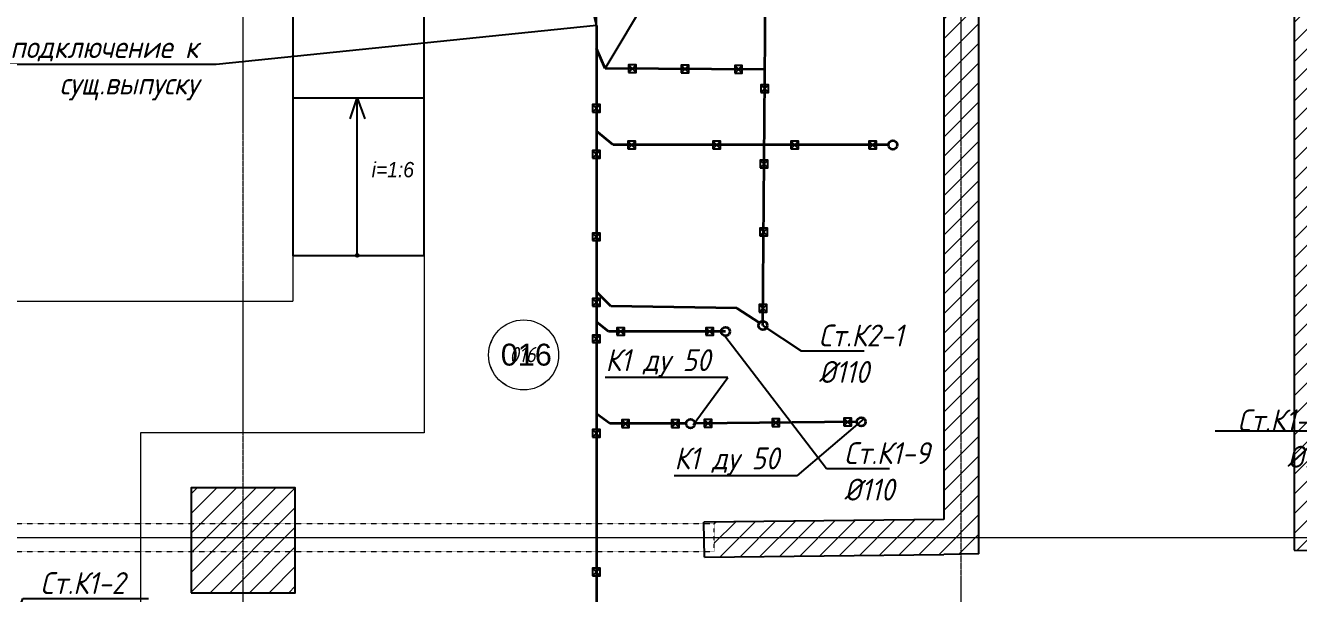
# Model space of a CAD drawing. Header units: millimetres. Extents: x -10178924 to 11692288, y -947381 to 58396.
# Drawn here: x 721652 to 736189, y -917900 to -911409 of the extents above; entities that cross this region are included whole.
import ezdxf
from ezdxf import colors
from ezdxf.entities.mleader import LeaderData, LeaderLine
from ezdxf.math import Vec2, Vec3

# ---------------------------------------------------------------- set-up
doc = ezdxf.new("R2010")
doc.units = ezdxf.units.MM
for name, pattern in [('невидимая', [9.525, 6.35, -3.175]), ('осевая', [50.8, 31.75, -6.35, 6.35, -6.35]), ('Штрих', [6.35, 3.175, -3.175])]:
    doc.linetypes.add(name, pattern=pattern)
for name, color, linetype, lineweight in [('!К2', 150, 'Continuous', 35), ('_0', 7, 'Continuous', 25), ('Балки.1', 7, 'Continuous', 9), ('ВК_ К1', 24, 'Continuous', 35), ('Контур пол Подвал', 7, 'Continuous', 9), ('Размеры осевые', 153, 'Continuous', 9), ('Стены.1', 7, 'Continuous', 25), ('ШТРИХОВКА', 252, 'Continuous', 15)]:
    doc.layers.add(name, color=color, linetype=linetype, lineweight=lineweight)
for name, color, linetype in [('_надписи канализация', 7, 'Continuous'), ('PDF _Марки помещений', 5, 'Continuous'), ('ВК_Выноски', 7, 'Continuous'), ('Лестницы _ крыльца.1', 7, 'Continuous'), ('Стены внутр.1', 7, 'Continuous')]:
    doc.layers.add(name, color=color, linetype=linetype)
doc.styles.add('ISOCPEUR', font='isocpeui.ttf', dxfattribs={"width": 0.9})
doc.styles.add('PDF Arial', font='arial.ttf')

# ---------------------------------------------------------------- blocks, each defined once
blk = doc.blocks.new('_None')
blk = doc.blocks.new('A$C5282721b')
at = {"layer": 'ШТРИХОВКА', "ltscale": 100, "true_color": 0x000000, "transparency": 33554687}
h = blk.add_hatch(dxfattribs=at)
h.set_pattern_fill('ANSI31', color=18, scale=50)
h.set_pattern_definition([(45, (-79853.19, 25128.16), (-112.2532, 112.2532), [])])
edge = h.paths.add_edge_path()
edge.add_line((36498.921, -37009.188), (36898.882, -37014.787))
edge.add_line((36898.882, -37014.787), (36964.029, -32428.119))
edge.add_line((36964.029, -32428.119), (37032.722, -32428.119))
edge.add_line((37032.722, -32428.119), (37032.722, -30586.036))
edge.add_line((37032.722, -30586.036), (38904.657, -30586.036))
edge.add_line((38904.657, -30586.036), (38902.425, -30898.17))
edge.add_line((38902.425, -30898.17), (39152.455, -30898.17))
edge.add_line((39152.455, -30898.17), (39154.793, -30586.036))
edge.add_line((39154.793, -30586.036), (41035.118, -30586.036))
edge.add_line((41035.118, -30586.036), (41035.118, -30412.839))
edge.add_line((41035.118, -30412.839), (41035.118, -30026.036))
edge.add_line((41035.118, -30026.036), (36472.722, -30026.036))
edge.add_line((36472.722, -30026.036), (36472.722, -31868.119))
edge.add_line((36472.722, -31868.119), (30542.101, -31868.119))
edge.add_line((30542.101, -31868.119), (30542.101, -32424.051))
edge.add_line((30542.101, -32424.051), (36563.99, -32428.119))
edge.add_line((36563.99, -32428.119), (36498.921, -37066.477))
h.paths.add_polyline_path([(25192.811, -31868.119), (17563.142, -31868.119), (17563.142, -30066.63), (12841.199, -30066.63), (12841.199, -31868.119), (7024.898, -31868.119), (7024.898, -31969.641), (7024.898, -32428.119), (13001.199, -32428.119), (13001.199, -38443.071), (10379.676, -38473.857), (10379.676, -38873.885), (13001.199, -38843.098), (13401.199, -38838.401), (13401.199, -32428.119), (13401.199, -30626.63), (17003.142, -30626.63), (17003.142, -32428.119), (17003.142, -38795.762), (36871.442, -38820.294), (36872.104, -38529.718), (36884.044, -38081.988), (36484.836, -38082.681), (36480.32, -38405.312), (17403.142, -38395.958), (17403.142, -32428.119), (25753.823, -32428.119), (25753.823, -31968.119)])
h = blk.add_hatch(dxfattribs=at)
h.set_pattern_fill('ANSI31', color=18, scale=50)
h.set_pattern_definition([(45, (-127826.04, -9571.06), (-112.2532, 112.2532), [])])
h.paths.add_polyline_path([(5595.884, -39282.605), (4405.884, -39282.605), (4407.695, -38229.941), (4405.884, -38082.605), (5595.884, -38082.605)])
at = {"layer": 'PDF _Марки помещений', "color": 18, "lineweight": 9, "true_color": 0x000000, "transparency": 33554687}
blk.add_circle((8203.047, -36564.874), 400.064, dxfattribs=at)
at = {"layer": 'Балки.1', "color": 18, "linetype": 'Штрих', "ltscale": 0.02, "true_color": 0x000000, "transparency": 33554687}
for p, q in [((-439.003, -38491.648), (10379.676, -38491.648)), ((10379.676, -38811.648), (10379.676, -38491.648)), ((-439.003, -38811.648), (10379.676, -38811.648))]:
    blk.add_line(p, q, dxfattribs=at)
at = {"layer": 'Контур пол Подвал', "color": 18, "linetype": 'невидимая', "true_color": 0x000000, "transparency": 33554687}
for p, q in [((5569.109, -32428.119), (5569.109, -35954.088)), ((7069.109, -32428.119), (7069.109, -37454.088)), ((5569.109, -35954.088), (-370.891, -35954.088)), ((7069.109, -37454.088), (3829.109, -37454.088)), ((3829.109, -37454.088), (3829.109, -41369.965))]:
    blk.add_line(p, q, dxfattribs=at)
at = {"layer": 'Лестницы _ крыльца.1', "color": 18, "linetype": 'Continuous', "true_color": 0x000000, "transparency": 33554687}
for p, q in [((6223.425, -33865.928), (6301.735, -33628.119)), ((6301.735, -33628.119), (6388.809, -33865.721)), ((6301.836, -35428.119), (6301.835, -33628.393))]:
    blk.add_line(p, q, dxfattribs=at)
blk.add_circle((6301.836, -35428.119), 17.194, dxfattribs=at)
at = {"layer": 'Размеры осевые', "color": 251, "linetype": 'осевая', "ltscale": 0.5, "transparency": 33554687}
for p, q in [((5000, -40100), (5000, -25800)), ((13200, -40100), (13200, -25800)), ((-9750, -38650), (62308.109, -38650)), ((-9718.727, -38650), (61848.609, -38650)), ((-9718.727, -38650), (61848.609, -38650))]:
    blk.add_line(p, q, dxfattribs=at)
at = {"layer": 'Стены внутр.1', "color": 18, "linetype": 'Continuous', "true_color": 0x000000, "transparency": 33554687, "flags": 128}
for points in [[(13001.199, -32428.119), (13001.199, -38443.071)], [(13401.199, -38838.401), (13401.199, -32428.119)], [(17003.142, -32428.119), (17003.142, -38795.762)], [(13001.199, -38443.071), (10261.907, -38475.24)], [(10266.605, -38875.213), (10261.907, -38475.24)], [(17003.142, -38795.762), (36871.442, -38820.294)], [(10266.605, -38875.213), (13001.199, -38843.098)], [(13401.199, -38838.401), (13001.199, -38843.098)]]:
    blk.add_lwpolyline(points, dxfattribs=at)
at = {"layer": 'Стены.1', "color": 18, "true_color": 0x000000, "transparency": 33554687}
for points in [[(5569.109, -32428.119), (5569.109, -35428.119), (7069.109, -35428.119), (7069.109, -32428.119)], [(5569.109, -33628.119), (7069.109, -33628.119)]]:
    blk.add_lwpolyline(points, dxfattribs=at)
at = {"layer": 'Стены.1', "color": 18, "linetype": 'Continuous', "true_color": 0x000000, "transparency": 33554687, "flags": 128}
blk.add_lwpolyline([(4405.884, -39282.605), (5595.884, -39282.605), (5595.884, -38082.605), (4405.884, -38082.605)], close=True, dxfattribs=at)
at = {"layer": 'PDF _Марки помещений', "color": 18, "lineweight": 9, "true_color": 0x000000, "transparency": 33554687, "char_height": 175, "attachment_point": 7, "style": 'ISOCPEUR'}
for s, insert in [('{\\fArial|b0|i1|c204|p34;i=1:6}', (6468.234, -34537.523)), ('016', (8040.074, -36648.589))]:
    blk.add_mtext(s, dxfattribs=dict(at, insert=insert))

msp = doc.modelspace()

# ---------------------------------------------------------------- linework, layer by layer
at = {"layer": '!К2', "ltscale": 100}
msp.add_line((730072.6, -914835.8), (730104.9, -910576.9), dxfattribs=at)
msp.add_circle((730072.6, -914835.8), 50, dxfattribs=at)
for p, q in [((728539.5, -911858.3), (728626.6, -911945.4)), ((728626.6, -911858.3), (728539.5, -911945.4)), ((729139.3, -911861.9), (729226.4, -911948.9)), ((729226.4, -911861.9), (729139.3, -911948.9)), ((729750.4, -911865.5), (729837.4, -911952.6)), ((729837.4, -911865.5), (729750.4, -911952.6)), ((730049.6, -912086.5), (730136.7, -912173.6)), ((730136.7, -912086.5), (730049.6, -912173.6)), ((728127.2, -912312.1), (728214.3, -912399.2)), ((728214.3, -912312.1), (728127.2, -912399.2)), ((728530.4, -912730.9), (728617.5, -912817.9)), ((728617.5, -912730.9), (728530.4, -912817.9)), ((729500.9, -912730.9), (729588, -912817.9)), ((729588, -912730.9), (729500.9, -912817.9)), ((730391.2, -912730.9), (730478.3, -912817.9)), ((730478.3, -912730.9), (730391.2, -912817.9)), ((731281.6, -912730.9), (731368.7, -912817.9)), ((731368.7, -912730.9), (731281.6, -912817.9)), ((728127.2, -912837.1), (728214.3, -912924.2)), ((728214.3, -912837.1), (728127.2, -912924.2)), ((730043, -912949.7), (730130.1, -913036.7)), ((730130.1, -912949.7), (730043, -913036.7)), ((728127.2, -913780.4), (728214.3, -913867.4)), ((728214.3, -913780.4), (728127.2, -913867.4)), ((730037.2, -913723.8), (730124.2, -913810.8)), ((730124.2, -913723.8), (730037.2, -913810.8)), ((728127.2, -914527.8), (728214.3, -914614.9)), ((728214.3, -914527.8), (728127.2, -914614.9)), ((730030.6, -914595.8), (730117.6, -914682.8)), ((730117.6, -914595.8), (730030.6, -914682.8)), ((728405.7, -914861.9), (728492.8, -914949)), ((728492.8, -914861.9), (728405.7, -914949)), ((729420.7, -914861.9), (729507.8, -914949)), ((729507.8, -914861.9), (729420.7, -914949)), ((728127.2, -914946.1), (728214.3, -915033.1)), ((728214.3, -914946.1), (728127.2, -915033.1)), ((728459.7, -915914.9), (728546.8, -916001.9)), ((728546.8, -915914.9), (728459.7, -916001.9)), ((729029.5, -915914.9), (729116.6, -916001.9)), ((729116.6, -915914.9), (729029.5, -916001.9)), ((729403, -915912.6), (729490.1, -915999.6)), ((729490.1, -915912.6), (729403, -915999.6)), ((730176.6, -915903.9), (730263.7, -915990.9)), ((730263.7, -915903.9), (730176.6, -915990.9)), ((730996.9, -915894.6), (731084, -915981.6)), ((731084, -915894.6), (730996.9, -915981.6)), ((728127.2, -916025), (728214.3, -916112)), ((728214.3, -916025), (728127.2, -916112)), ((728127.2, -917610), (728214.3, -917697)), ((728214.3, -917610), (728127.2, -917697))]:
    msp.add_line(p, q)
for points in [[(728539.5, -911945.4), (728626.6, -911945.4), (728626.6, -911858.3), (728539.5, -911858.3)], [(729139.3, -911948.9), (729226.4, -911948.9), (729226.4, -911861.9), (729139.3, -911861.9)], [(729750.4, -911952.6), (729837.4, -911952.6), (729837.4, -911865.5), (729750.4, -911865.5)], [(730049.6, -912173.6), (730136.7, -912173.6), (730136.7, -912086.5), (730049.6, -912086.5)], [(728127.2, -912399.2), (728214.3, -912399.2), (728214.3, -912312.1), (728127.2, -912312.1)], [(728530.4, -912817.9), (728617.5, -912817.9), (728617.5, -912730.9), (728530.4, -912730.9)], [(729500.9, -912817.9), (729588, -912817.9), (729588, -912730.9), (729500.9, -912730.9)], [(730391.2, -912817.9), (730478.3, -912817.9), (730478.3, -912730.9), (730391.2, -912730.9)], [(731281.6, -912817.9), (731368.7, -912817.9), (731368.7, -912730.9), (731281.6, -912730.9)], [(728127.2, -912924.2), (728214.3, -912924.2), (728214.3, -912837.1), (728127.2, -912837.1)], [(730043, -913036.7), (730130.1, -913036.7), (730130.1, -912949.7), (730043, -912949.7)], [(728127.2, -913867.4), (728214.3, -913867.4), (728214.3, -913780.4), (728127.2, -913780.4)], [(730037.2, -913810.8), (730124.2, -913810.8), (730124.2, -913723.8), (730037.2, -913723.8)], [(728127.2, -914614.9), (728214.3, -914614.9), (728214.3, -914527.8), (728127.2, -914527.8)], [(730030.6, -914682.8), (730117.6, -914682.8), (730117.6, -914595.8), (730030.6, -914595.8)], [(728405.7, -914949), (728492.8, -914949), (728492.8, -914861.9), (728405.7, -914861.9)], [(729420.7, -914949), (729507.8, -914949), (729507.8, -914861.9), (729420.7, -914861.9)], [(728127.2, -915033.1), (728214.3, -915033.1), (728214.3, -914946.1), (728127.2, -914946.1)], [(728459.7, -916001.9), (728546.8, -916001.9), (728546.8, -915914.9), (728459.7, -915914.9)], [(729029.5, -916001.9), (729116.6, -916001.9), (729116.6, -915914.9), (729029.5, -915914.9)], [(729403, -915999.6), (729490.1, -915999.6), (729490.1, -915912.6), (729403, -915912.6)], [(730176.6, -915990.9), (730263.7, -915990.9), (730263.7, -915903.9), (730176.6, -915903.9)], [(730996.9, -915981.6), (731084, -915981.6), (731084, -915894.6), (730996.9, -915894.6)], [(728127.2, -916112), (728214.3, -916112), (728214.3, -916025), (728127.2, -916025)], [(728127.2, -917697), (728214.3, -917697), (728214.3, -917610), (728127.2, -917610)]]:
    msp.add_lwpolyline(points, close=True)
at = {"layer": '_0', "color": 7}
msp.add_line((728170.7, -911408.7), (728170.7, -906744.4), dxfattribs=at)
msp.add_line((728170.7, -911408.7), (728170.7, -906744.4), dxfattribs=at)
at = {"layer": 'PDF _Марки помещений', "lineweight": 9, "transparency": 33554687}
msp.add_circle((727340.1, -915173.7), 400.1, dxfattribs=at)
at = {"layer": 'ВК_ К1', "ltscale": 100}
for p, q in [((728170.7, -911408.7), (728170.7, -919543.9)), ((728170.7, -911408.7), (728170.7, -919543.9)), ((728363.4, -912774.4), (728170.7, -912617)), ((731505.3, -912774.4), (728363.4, -912774.4)), ((728334.7, -914614.9), (728170.7, -914451.2)), ((729773.2, -914639), (728334.7, -914614.9)), ((730032.7, -914805.7), (729773.2, -914639)), ((728325.5, -915958.4), (728170.7, -915845.8)), ((729194.9, -915958.4), (728325.5, -915958.4)), ((731145.4, -915936.9), (729294.9, -915957.8))]:
    msp.add_line(p, q, dxfattribs=at)
at = {"layer": 'ВК_ К1'}
for p, q in [((728271, -911900), (728170.7, -911670.4)), ((728271, -911900), (728170.7, -911670.4)), ((730094.8, -911910.8), (728271, -911900)), ((730094.8, -911910.8), (728271, -911900)), ((728310.6, -914905.5), (728170.7, -914794.2)), ((729646.6, -914905.5), (728310.6, -914905.5))]:
    msp.add_line(p, q, dxfattribs=at)
for centre in [(731555.3, -912774.4), (729646.6, -914905.5), (729244.9, -915958.4), (729244.9, -915958.4), (731195.4, -915936.9)]:
    msp.add_circle(centre, 50, dxfattribs=at)

# ---------------------------------------------------------------- block references
msp.add_blockref('A$C5282721b', (719137, -878608.8))

# ---------------------------------------------------------------- texts
at = {"layer": 'PDF _Марки помещений', "lineweight": 9, "transparency": 33554687, "insert": (727079.7, -915298.6), "char_height": 250.14, "attachment_point": 7, "style": 'PDF Arial'}
msp.add_mtext('016', dxfattribs=at)

# ---------------------------------------------------------------- leaders
at = {"layer": '_надписи канализация', "lineweight": -2}
ml = msp.add_multileader_mtext('Standard', dxfattribs=at)
ml.set_content('\\A1;Приямок{\\Fisocp3|c204; }800{\\fArial|b0|i0|c204|p34;х}800х800(h)\\P{\\fArial|b0|i0|c204|p34;с\\Fisocp3|c204; }насосом дренажным {\\A0; \\H0.91667x;ГНОМ 10-10Г\\A1;\\H1.09091x; \\PN=1,1 кВт \\P (1 раб)\\Fisocp3|c204; \\fISOCPEUR|b0|i0|c204|p34;(закрыть рифленым железом)}', color=256, style='ISOCPEUR')
ml.set_leader_properties(lineweight=13)
ml.set_arrow_properties(name='NONE')
ml.build(insert=Vec2(0, 0))
ml.multileader.update_dxf_attribs({"text_left_attachment_type": 6, "text_right_attachment_type": 6, "dogleg_length": 100, "arrow_head_size": 300, "scale": 100})
ctx = ml.context
ctx.base_point, ctx.scale, ctx.char_height, ctx.arrow_head_size, ctx.landing_gap_size, ctx.plane_origin = Vec3(740434.3, -912667.1), 100, 250, 300, 0.09, Vec3(743281.2, -913662)
ctx.left_attachment, ctx.right_attachment, ctx.text_align_type = 6, 6, 1
notes = []
notes.append((ctx, [(1, (1, 1, 0), (745889.2, -912667.1), (-1, 0), 100, [(1, [(748693.9, -916333.7)], 0, [])])]))
ctx.mtext.insert, ctx.mtext.width, ctx.mtext.alignment, ctx.mtext.flow_direction = Vec3(742864.1, -912342.1), 6781.384, 2, 5
at = {"layer": 'ВК_Выноски'}
ml = msp.add_multileader_mtext('Standard', dxfattribs=at)
ml.set_content('{\\W0.9;Перепуск в канализацию К1 %%C32 (зимний режим работы водостока)}', color=7, style='ISOCPEUR')
ml.set_leader_properties(color=7, linetype='ByLayer', lineweight=-1)
ml.set_arrow_properties(name='NONE')
ml.build(insert=Vec2(0, 0))
ml.multileader.update_dxf_attribs({"text_left_attachment_type": 6, "text_right_attachment_type": 6, "dogleg_length": 0.36, "arrow_head_size": 300})
ctx = ml.context
ctx.base_point, ctx.char_height, ctx.arrow_head_size, ctx.landing_gap_size, ctx.plane_origin = Vec3(733861, -902688.9), 250, 300, 100, Vec3(727793.9, -940488.6)
ctx.left_attachment, ctx.right_attachment = 6, 6
notes.append((ctx, [(0, (1, 1, 0), (733760.6, -902688.9), (1, 0), 100.4, [(0, [(728271, -911900)], 0, [])])]))
ctx.mtext.insert, ctx.mtext.width, ctx.mtext.flow_direction = Vec3(733961, -902363.9), 3527.045, 5
ml = msp.add_multileader_mtext('Standard', dxfattribs=at)
ml.set_content('подключение к сущ.выпуску', color=7, style='ISOCPEUR')
ml.set_leader_properties(color=7, linetype='ByLayer', lineweight=-1)
ml.set_arrow_properties(name='NONE')
ml.build(insert=Vec2(0, 0))
ml.multileader.update_dxf_attribs({"text_left_attachment_type": 6, "text_right_attachment_type": 6, "dogleg_length": 0.36, "arrow_head_size": 300})
ctx = ml.context
ctx.base_point, ctx.char_height, ctx.arrow_head_size, ctx.landing_gap_size, ctx.plane_origin = Vec3(723702.2, -902792.3), 250, 300, 100, Vec3(722693.9, -911492.7)
ctx.left_attachment, ctx.right_attachment, ctx.text_align_type = 6, 6, 2
notes.append((ctx, [(1, (1, 1, 0), (726123.7, -902792.3), (-1, 0), 100.4, [(0, [(728170.7, -911408.7)], 0, [])])]))
ctx.mtext.insert, ctx.mtext.width, ctx.mtext.alignment, ctx.mtext.flow_direction = Vec3(725923.4, -902467.3), 2685.931, 3, 5
ml = msp.add_multileader_mtext('Standard', dxfattribs=at)
ml.set_content('подключение к сущ.выпуску', color=7, style='ISOCPEUR')
ml.set_leader_properties(color=7, linetype='ByLayer', lineweight=-1)
ml.set_arrow_properties(name='NONE')
ml.build(insert=Vec2(0, 0))
ml.multileader.update_dxf_attribs({"text_left_attachment_type": 6, "text_right_attachment_type": 6, "dogleg_length": 0.36, "arrow_head_size": 300})
ctx = ml.context
ctx.base_point, ctx.char_height, ctx.arrow_head_size, ctx.landing_gap_size, ctx.plane_origin = Vec3(721406.3, -911855.9), 250, 300, 100, Vec3(722693.9, -911492.7)
ctx.left_attachment, ctx.right_attachment, ctx.text_align_type = 6, 6, 2
notes.append((ctx, [(1, (1, 1, 0), (723827.8, -911855.9), (-1, 0), 100.4, [(0, [(728170.7, -911408.7)], 0, [])])]))
ctx.mtext.insert, ctx.mtext.width, ctx.mtext.alignment, ctx.mtext.flow_direction = Vec3(723627.4, -911530.9), 2685.931, 3, 5
ml = msp.add_multileader_mtext('Standard', dxfattribs=at)
ml.set_content('{\\W0.9;Ст.К2-1\\P%%C110 }', color=7, style='ISOCPEUR')
ml.set_leader_properties(color=7, linetype='ByLayer', lineweight=-1)
ml.set_arrow_properties(name='NONE')
ml.build(insert=Vec2(0, 0))
ml.multileader.update_dxf_attribs({"text_left_attachment_type": 6, "text_right_attachment_type": 6, "dogleg_length": 0.36, "arrow_head_size": 300})
ctx = ml.context
ctx.base_point, ctx.char_height, ctx.arrow_head_size, ctx.landing_gap_size, ctx.plane_origin = Vec3(730610.5, -915126.3), 250, 300, 100, Vec3(736074.3, -946380.2)
ctx.left_attachment, ctx.right_attachment = 6, 6
notes.append((ctx, [(0, (1, 1, 0), (730510.1, -915126.3), (1, 0), 100.4, [(0, [(730072.6, -914835.8)], 0, [])])]))
ctx.mtext.insert, ctx.mtext.width, ctx.mtext.flow_direction = Vec3(730710.5, -914826.3), 513.532, 5
ml = msp.add_multileader_mtext('Standard', dxfattribs=at)
ml.set_content('{\\W0.9;Ст.К1-9\\P%%C110 }', color=7, style='ISOCPEUR')
ml.set_leader_properties(color=7, linetype='ByLayer', lineweight=-1)
ml.set_arrow_properties(name='NONE')
ml.build(insert=Vec2(0, 0))
ml.multileader.update_dxf_attribs({"text_left_attachment_type": 6, "text_right_attachment_type": 6, "dogleg_length": 0.36, "arrow_head_size": 300})
ctx = ml.context
ctx.base_point, ctx.char_height, ctx.arrow_head_size, ctx.landing_gap_size, ctx.plane_origin = Vec3(730900.4, -916470.5), 250, 300, 100, Vec3(733735.3, -943925.3)
ctx.left_attachment, ctx.right_attachment = 6, 6
notes.append((ctx, [(0, (1, 1, 0), (730800, -916470.5), (1, 0), 100.4, [(0, [(729637.6, -914954.6)], 0, [])])]))
ctx.mtext.insert, ctx.mtext.width, ctx.mtext.flow_direction = Vec3(731000.4, -916170.5), 513.532, 5
ml = msp.add_multileader_mtext('Standard', dxfattribs=at)
ml.set_content('{\\W0.9;К1 ду 50}', color=7, style='ISOCPEUR')
ml.set_leader_properties(color=7, linetype='ByLayer', lineweight=-1)
ml.set_arrow_properties(name='NONE')
ml.build(insert=Vec2(0, 0))
ml.multileader.update_dxf_attribs({"text_left_attachment_type": 6, "text_right_attachment_type": 6, "dogleg_length": 0.36, "arrow_head_size": 300})
ctx = ml.context
ctx.base_point, ctx.char_height, ctx.arrow_head_size, ctx.landing_gap_size, ctx.plane_origin = Vec3(728116, -915433), 250, 300, 100, Vec3(742434.6, -943922.9)
ctx.left_attachment, ctx.right_attachment, ctx.text_align_type = 6, 6, 2
notes.append((ctx, [(1, (1, 1, 0), (729673.5, -915433), (-1, 0), 100.4, [(0, [(729275.7, -915971.8)], 0, [])])]))
ctx.mtext.insert, ctx.mtext.width, ctx.mtext.alignment, ctx.mtext.flow_direction = Vec3(729473.1, -915108), 1489.588, 3, 5
ml = msp.add_multileader_mtext('Standard', dxfattribs=at)
ml.set_content('{\\W0.9;Ст.К1-10 \\P%%C50 \\P\\P }', color=7, style='ISOCPEUR')
ml.set_leader_properties(color=7, linetype='ByLayer', lineweight=-1)
ml.set_arrow_properties(name='NONE')
ml.build(insert=Vec2(0, 0))
ml.multileader.update_dxf_attribs({"text_left_attachment_type": 6, "text_right_attachment_type": 6, "dogleg_length": 0.36, "arrow_head_size": 300})
ctx = ml.context
ctx.base_point, ctx.char_height, ctx.arrow_head_size, ctx.landing_gap_size, ctx.plane_origin = Vec3(735264.8, -916045.3), 250, 300, 100, Vec3(747847.8, -943641.5)
ctx.left_attachment, ctx.right_attachment, ctx.text_align_type = 6, 6, 2
notes.append((ctx, [(1, (1, 1, 0), (736772.8, -916045.3), (-1, 0), 100.4, [(0, [(737441.4, -916967.1)], 0, [])])]))
ctx.mtext.insert, ctx.mtext.width, ctx.mtext.alignment, ctx.mtext.flow_direction = Vec3(736572.5, -915795.3), 2900.426, 3, 5
ml = msp.add_multileader_mtext('Standard', dxfattribs=at)
ml.set_content('{\\W0.9;К1 ду 50}', color=7, style='ISOCPEUR')
ml.set_leader_properties(color=7, linetype='ByLayer', lineweight=-1)
ml.set_arrow_properties(name='NONE')
ml.build(insert=Vec2(0, 0))
ml.multileader.update_dxf_attribs({"text_left_attachment_type": 6, "text_right_attachment_type": 6, "dogleg_length": 0.36, "arrow_head_size": 300})
ctx = ml.context
ctx.base_point, ctx.char_height, ctx.arrow_head_size, ctx.landing_gap_size, ctx.plane_origin = Vec3(728902.6, -916555.4), 250, 300, 100, Vec3(743371.3, -945045.2)
ctx.left_attachment, ctx.right_attachment, ctx.text_align_type = 6, 6, 2
notes.append((ctx, [(1, (1, 1, 0), (730460.1, -916555.4), (-1, 0), 100.4, [(0, [(731227.8, -915898.8)], 0, [])])]))
ctx.mtext.insert, ctx.mtext.width, ctx.mtext.alignment, ctx.mtext.flow_direction = Vec3(730259.7, -916230.4), 1489.588, 3, 5
ml = msp.add_multileader_mtext('Standard', dxfattribs=at)
ml.set_content('{\\W0.9;Ст.К1-2  \\P%%C50 }', color=7, style='ISOCPEUR')
ml.set_leader_properties(color=7, linetype='ByLayer', lineweight=-1)
ml.set_arrow_properties(name='NONE')
ml.build(insert=Vec2(0, 0))
ml.multileader.update_dxf_attribs({"text_left_attachment_type": 6, "text_right_attachment_type": 6, "dogleg_length": 0.36, "arrow_head_size": 300})
ctx = ml.context
ctx.base_point, ctx.char_height, ctx.arrow_head_size, ctx.landing_gap_size, ctx.plane_origin = Vec3(721722.4, -917955), 250, 300, 100, Vec3(731531.5, -946486.3)
ctx.left_attachment, ctx.right_attachment = 6, 6
notes.append((ctx, [(0, (1, 1, 0), (721622.1, -917955), (1, 0), 100.4, [(0, [(720920.2, -919960.5)], 0, [])])]))
ctx.mtext.insert, ctx.mtext.width, ctx.mtext.flow_direction = Vec3(721822.4, -917655), 2623.343, 5
for ctx, leaders in notes:
    for number, flags, end, landing, length, lines in leaders:
        leader = LeaderData()
        leader.index, (leader.has_last_leader_line, leader.has_dogleg_vector, leader.attachment_direction) = number, flags
        leader.last_leader_point, leader.dogleg_vector, leader.dogleg_length = Vec3(end), Vec3(landing), length
        for number, points, colour, breaks in lines:
            line = LeaderLine()
            line.index, line.vertices, line.color, line.breaks = number, Vec3.list(points), colors.encode_raw_color(colour), breaks
            leader.lines.append(line)
        ctx.leaders.append(leader)

doc.saveas('drawing.dxf')
